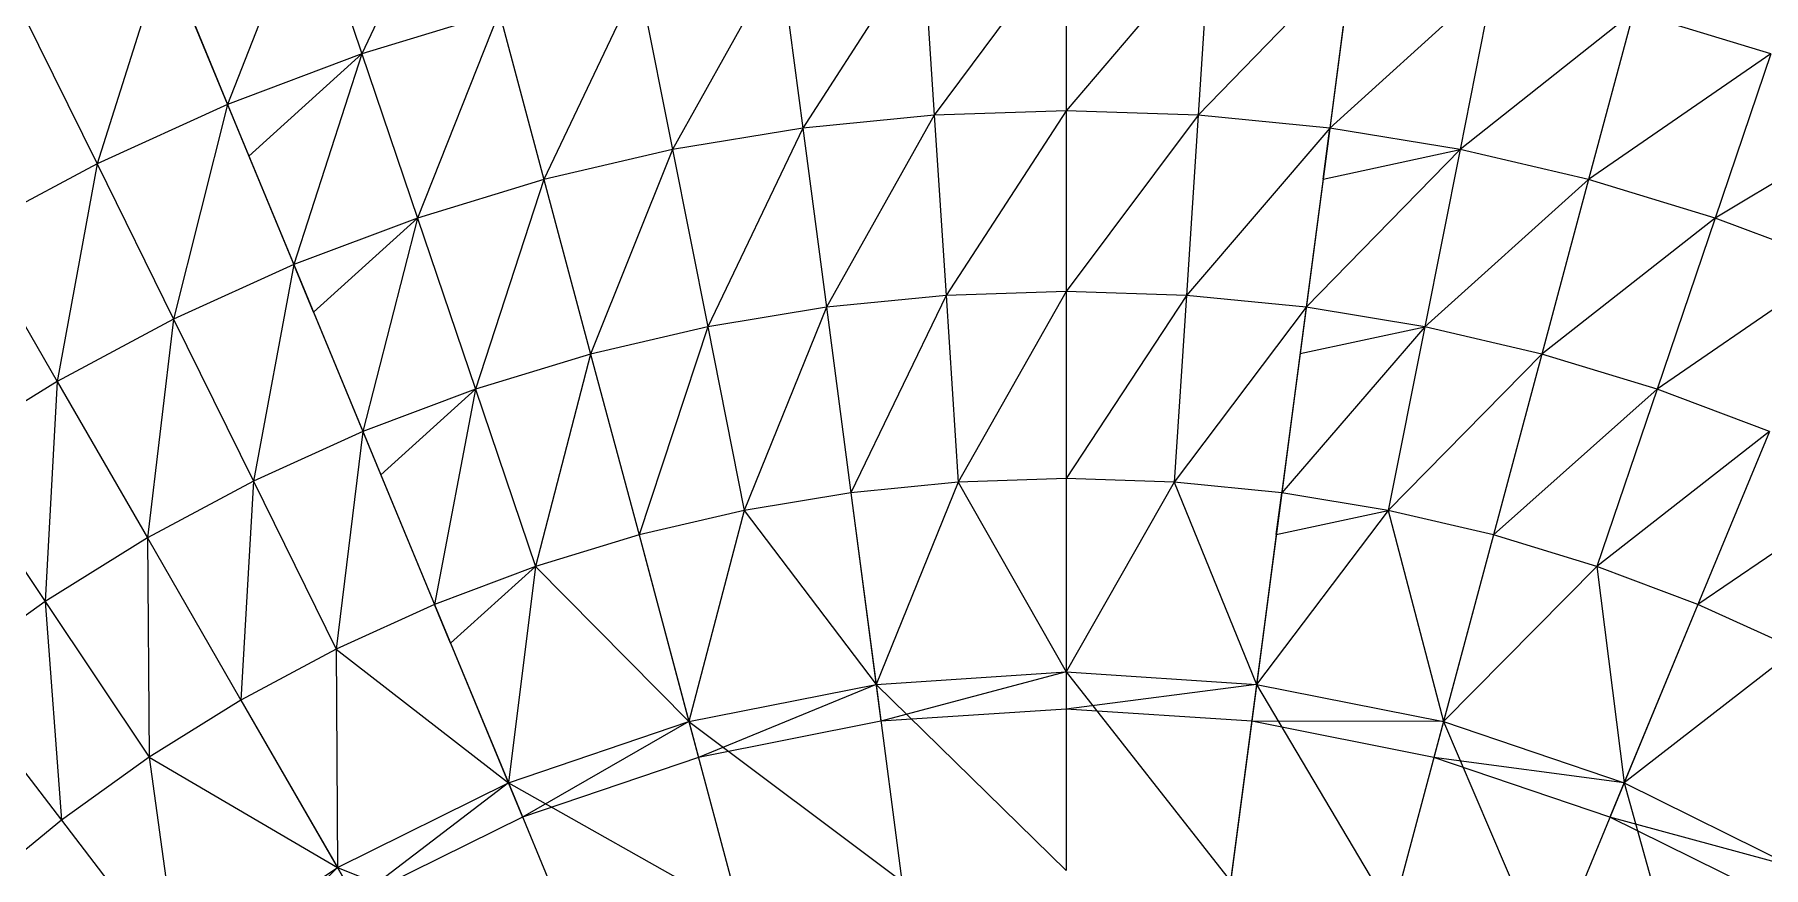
# Model space of a CAD drawing. Extents: x -1560 to 4680, y -1560 to 1560.
# Drawn here: x -454 to 307, y 556 to 922 of the extents above; entities that cross this region are included whole.
import ezdxf

# ---------------------------------------------------------------- set-up
doc = ezdxf.new("R2010")
doc.units = 0
doc.header["$MEASUREMENT"] = 0
for name, color, linetype in [('L30X30X3', 1, 'Continuous'), ('TRIO25X148_A', 4, 'Continuous'), ('TRIO25X148_B', 6, 'Continuous'), ('TRIO25X148_C', 96, 'Continuous'), ('TRIO25X148_D', 3, 'Continuous'), ('TRIO25X148_F', 52, 'Continuous')]:
    doc.layers.add(name, color=color, linetype=linetype)

msp = doc.modelspace()

# ---------------------------------------------------------------- linework, layer by layer
at = {"layer": 'L30X30X3'}
for p, q in [((-369.38, 891.76, 1108.7), (-359.98, 869.07, 1077.13)), ((113.08, 858.93, 1131.46), (116.03, 881.36, 1164.45)), ((-331.54, 800.4, 1131.46), (-340.19, 821.3, 1164.45)), ((105.66, 802.56, 1215.51), (102.97, 782.14, 1181.23)), ((-309.78, 747.87, 1215.51), (-301.89, 728.84, 1181.23)), ((92.49, 702.52, 1226.25), (94.9, 720.87, 1261.71)), ((-271.16, 654.64, 1226.25), (-278.24, 671.74, 1261.71)), ((0, 642.05, 1302.88), (0, 625.71, 1266.37)), ((-83.8, 636.56, 1302.88), (-81.67, 620.36, 1266.37)), ((83.8, 636.56, 1302.88), (81.67, 620.36, 1266.37)), ((-166.18, 620.18, 1302.88), (-161.95, 604.39, 1266.37)), ((166.18, 620.18, 1302.88), (161.95, 604.39, 1266.37)), ((-245.7, 593.18, 1302.88), (-239.45, 578.08, 1266.37)), ((245.7, 593.18, 1302.88), (239.45, 578.08, 1266.37)), ((-321.03, 556.03, 1302.88), (-312.86, 541.88, 1266.37))]:
    msp.add_line(p, q, dxfattribs=at)
at = {"layer": 'TRIO25X148_A'}
for p, q in [((-333.66, 982.93, 1048.46), (-310.27, 914.01, 1108.7)), ((-63.13, 963.17, 1108.7), (-58.14, 887.07, 1164.45)), ((0, 965.24, 1108.7), (0, 888.97, 1164.45)), ((63.13, 963.17, 1108.7), (58.14, 887.07, 1164.45)), ((-397.23, 959, 1048.46), (-369.38, 891.76, 1108.7)), ((-125.99, 956.98, 1108.7), (-116.03, 881.36, 1164.45)), ((125.99, 956.98, 1108.7), (116.03, 881.36, 1164.45)), ((-188.31, 946.69, 1108.7), (-173.43, 871.89, 1164.45)), ((188.31, 946.69, 1108.7), (173.43, 871.89, 1164.45)), ((-459.1, 930.97, 1048.46), (-426.91, 865.7, 1108.7)), ((-249.82, 932.35, 1108.7), (-230.08, 858.68, 1164.45)), ((249.82, 932.35, 1108.7), (230.08, 858.68, 1164.45)), ((-310.27, 914.01, 1108.7), (-285.75, 841.79, 1164.45)), ((310.27, 914.01, 1108.7), (285.75, 841.79, 1164.45)), ((-369.38, 891.76, 1108.7), (-340.19, 821.3, 1164.45)), ((-58.14, 887.07, 1164.45), (-52.94, 807.76, 1215.51)), ((0, 888.97, 1164.45), (0, 809.49, 1215.51)), ((58.14, 887.07, 1164.45), (52.94, 807.76, 1215.51)), ((-116.03, 881.36, 1164.45), (-105.66, 802.56, 1215.51)), ((116.03, 881.36, 1164.45), (105.66, 802.56, 1215.51)), ((-173.43, 871.89, 1164.45), (-157.92, 793.93, 1215.51)), ((173.43, 871.89, 1164.45), (157.92, 793.93, 1215.51)), ((-426.91, 865.7, 1108.7), (-393.18, 797.29, 1164.45)), ((-230.08, 858.68, 1164.45), (-209.51, 781.91, 1215.51)), ((230.08, 858.68, 1164.45), (209.51, 781.91, 1215.51)), ((-285.75, 841.79, 1164.45), (-260.2, 766.53, 1215.51)), ((285.75, 841.79, 1164.45), (260.2, 766.53, 1215.51)), ((-482.62, 835.92, 1108.7), (-444.49, 769.87, 1164.45)), ((-340.19, 821.3, 1164.45), (-309.78, 747.87, 1215.51)), ((-52.94, 807.76, 1215.51), (-47.55, 725.53, 1261.71)), ((0, 809.49, 1215.51), (0, 727.09, 1261.71)), ((52.94, 807.76, 1215.51), (47.55, 725.53, 1261.71)), ((-105.66, 802.56, 1215.51), (-94.9, 720.87, 1261.71)), ((105.66, 802.56, 1215.51), (94.9, 720.87, 1261.71)), ((-393.18, 797.29, 1164.45), (-358.03, 726.01, 1215.51)), ((-157.92, 793.93, 1215.51), (-141.85, 713.12, 1261.71)), ((157.92, 793.93, 1215.51), (141.85, 713.12, 1261.71)), ((-209.51, 781.91, 1215.51), (-188.18, 702.31, 1261.71)), ((209.51, 781.91, 1215.51), (188.18, 702.31, 1261.71)), ((-444.49, 769.87, 1164.45), (-404.75, 701.04, 1215.51)), ((-260.2, 766.53, 1215.51), (-233.71, 688.5, 1261.71)), ((260.2, 766.53, 1215.51), (233.71, 688.5, 1261.71)), ((-309.78, 747.87, 1215.51), (-278.24, 671.74, 1261.71)), ((309.78, 747.87, 1215.51), (278.24, 671.74, 1261.71)), ((-493.89, 739.15, 1164.45), (-449.73, 673.07, 1215.51)), ((-358.03, 726.01, 1215.51), (-321.58, 652.1, 1261.71)), ((0, 727.09, 1261.71), (0, 642.05, 1302.88)), ((-94.9, 720.87, 1261.71), (-83.8, 636.56, 1302.88)), ((94.9, 720.87, 1261.71), (83.8, 636.56, 1302.88)), ((-404.75, 701.04, 1215.51), (-363.54, 629.67, 1261.71)), ((-188.18, 702.31, 1261.71), (-166.18, 620.18, 1302.88)), ((188.18, 702.31, 1261.71), (166.18, 620.18, 1302.88)), ((-449.73, 673.07, 1215.51), (-403.95, 604.55, 1261.71)), ((-278.24, 671.74, 1261.71), (-245.7, 593.18, 1302.88)), ((278.24, 671.74, 1261.71), (245.7, 593.18, 1302.88)), ((-492.79, 642.21, 1215.51), (-442.62, 576.84, 1261.71)), ((0, 642.05, 1302.88), (0, 554.7, 1338.86)), ((-83.8, 636.56, 1302.88), (-72.4, 549.96, 1338.86)), ((83.8, 636.56, 1302.88), (72.4, 549.96, 1338.86)), ((-363.54, 629.67, 1261.71), (-321.03, 556.03, 1302.88)), ((-166.18, 620.18, 1302.88), (-143.57, 535.8, 1338.86)), ((166.18, 620.18, 1302.88), (143.57, 535.8, 1338.86)), ((-245.7, 593.18, 1302.88), (-212.28, 512.48, 1338.86)), ((245.7, 593.18, 1302.88), (212.28, 512.48, 1338.86)), ((-442.62, 576.84, 1261.71), (-390.86, 509.38, 1302.88)), ((-321.03, 556.03, 1302.88), (-277.35, 480.39, 1338.86))]:
    msp.add_line(p, q, dxfattribs=at)
at = {"layer": 'TRIO25X148_B'}
for p, q in [((-397.23, 959, 1048.46), (-359.98, 869.07, 1077.13)), ((125.99, 956.98, 1108.7), (113.08, 858.93, 1131.46)), ((-359.98, 869.07, 1077.13), (-310.27, 914.01, 1108.7)), ((-369.38, 891.76, 1108.7), (-331.54, 800.4, 1131.46)), ((116.03, 881.36, 1164.45), (102.97, 782.14, 1181.23)), ((113.08, 858.93, 1131.46), (173.43, 871.89, 1164.45)), ((-331.54, 800.4, 1131.46), (-285.75, 841.79, 1164.45)), ((-340.19, 821.3, 1164.45), (-301.89, 728.84, 1181.23)), ((105.66, 802.56, 1215.51), (92.49, 702.52, 1226.25)), ((102.97, 782.14, 1181.23), (157.92, 793.93, 1215.51)), ((-301.89, 728.84, 1181.23), (-260.2, 766.53, 1215.51)), ((-309.78, 747.87, 1215.51), (-271.16, 654.64, 1226.25)), ((0, 727.09, 1261.71), (0, 625.71, 1266.37)), ((-94.9, 720.87, 1261.71), (-81.67, 620.36, 1266.37)), ((94.9, 720.87, 1261.71), (81.67, 620.36, 1266.37)), ((92.49, 702.52, 1226.25), (141.85, 713.12, 1261.71)), ((-188.18, 702.31, 1261.71), (-161.95, 604.39, 1266.37)), ((188.18, 702.31, 1261.71), (161.95, 604.39, 1266.37)), ((-271.16, 654.64, 1226.25), (-233.71, 688.5, 1261.71)), ((-278.24, 671.74, 1261.71), (-239.45, 578.08, 1266.37)), ((278.24, 671.74, 1261.71), (239.45, 578.08, 1266.37)), ((0, 642.05, 1302.88), (-81.67, 620.36, 1266.37)), ((-83.8, 636.56, 1302.88), (-161.95, 604.39, 1266.37)), ((83.8, 636.56, 1302.88), (0, 625.71, 1266.37)), ((83.8, 636.56, 1302.88), (70.56, 535.96, 1301.44)), ((-363.54, 629.67, 1261.71), (-312.86, 541.88, 1266.37)), ((-166.18, 620.18, 1302.88), (-239.45, 578.08, 1266.37)), ((166.18, 620.18, 1302.88), (81.67, 620.36, 1266.37)), ((245.7, 593.18, 1302.88), (161.95, 604.39, 1266.37)), ((-245.7, 593.18, 1302.88), (-312.86, 541.88, 1266.37)), ((-442.62, 576.84, 1261.71), (-380.91, 496.41, 1266.37)), ((321.03, 556.03, 1302.88), (239.45, 578.08, 1266.37)), ((-321.03, 556.03, 1302.88), (-380.91, 496.41, 1266.37))]:
    msp.add_line(p, q, dxfattribs=at)
at = {"layer": 'TRIO25X148_C'}
for p, q in [((-249.82, 932.35, 1108.7), (-310.27, 914.01, 1108.7)), ((310.27, 914.01, 1108.7), (249.82, 932.35, 1108.7)), ((-310.27, 914.01, 1108.7), (-369.38, 891.76, 1108.7)), ((-369.38, 891.76, 1108.7), (-426.91, 865.7, 1108.7)), ((-58.14, 887.07, 1164.45), (-116.03, 881.36, 1164.45)), ((0, 888.97, 1164.45), (-58.14, 887.07, 1164.45)), ((58.14, 887.07, 1164.45), (0, 888.97, 1164.45)), ((116.03, 881.36, 1164.45), (58.14, 887.07, 1164.45)), ((-116.03, 881.36, 1164.45), (-173.43, 871.89, 1164.45)), ((173.43, 871.89, 1164.45), (116.03, 881.36, 1164.45)), ((-173.43, 871.89, 1164.45), (-230.08, 858.68, 1164.45)), ((230.08, 858.68, 1164.45), (173.43, 871.89, 1164.45)), ((-426.91, 865.7, 1108.7), (-482.62, 835.92, 1108.7)), ((-230.08, 858.68, 1164.45), (-285.75, 841.79, 1164.45)), ((285.75, 841.79, 1164.45), (230.08, 858.68, 1164.45)), ((-285.75, 841.79, 1164.45), (-340.19, 821.3, 1164.45)), ((340.19, 821.3, 1164.45), (285.75, 841.79, 1164.45)), ((-340.19, 821.3, 1164.45), (-393.18, 797.29, 1164.45)), ((-52.94, 807.76, 1215.51), (-105.66, 802.56, 1215.51)), ((0, 809.49, 1215.51), (-52.94, 807.76, 1215.51)), ((52.94, 807.76, 1215.51), (0, 809.49, 1215.51)), ((105.66, 802.56, 1215.51), (52.94, 807.76, 1215.51)), ((-105.66, 802.56, 1215.51), (-157.92, 793.93, 1215.51)), ((157.92, 793.93, 1215.51), (105.66, 802.56, 1215.51)), ((-393.18, 797.29, 1164.45), (-444.49, 769.87, 1164.45)), ((-157.92, 793.93, 1215.51), (-209.51, 781.91, 1215.51)), ((209.51, 781.91, 1215.51), (157.92, 793.93, 1215.51)), ((-209.51, 781.91, 1215.51), (-260.2, 766.53, 1215.51)), ((260.2, 766.53, 1215.51), (209.51, 781.91, 1215.51)), ((-444.49, 769.87, 1164.45), (-493.89, 739.15, 1164.45)), ((-260.2, 766.53, 1215.51), (-309.78, 747.87, 1215.51)), ((309.78, 747.87, 1215.51), (260.2, 766.53, 1215.51)), ((-309.78, 747.87, 1215.51), (-358.03, 726.01, 1215.51)), ((-358.03, 726.01, 1215.51), (-404.75, 701.04, 1215.51)), ((-47.55, 725.53, 1261.71), (-94.9, 720.87, 1261.71)), ((0, 727.09, 1261.71), (-47.55, 725.53, 1261.71)), ((47.55, 725.53, 1261.71), (0, 727.09, 1261.71)), ((94.9, 720.87, 1261.71), (47.55, 725.53, 1261.71)), ((-94.9, 720.87, 1261.71), (-141.85, 713.12, 1261.71)), ((141.85, 713.12, 1261.71), (94.9, 720.87, 1261.71)), ((-141.85, 713.12, 1261.71), (-188.18, 702.31, 1261.71)), ((188.18, 702.31, 1261.71), (141.85, 713.12, 1261.71)), ((-404.75, 701.04, 1215.51), (-449.73, 673.07, 1215.51)), ((-188.18, 702.31, 1261.71), (-233.71, 688.5, 1261.71)), ((233.71, 688.5, 1261.71), (188.18, 702.31, 1261.71)), ((-233.71, 688.5, 1261.71), (-278.24, 671.74, 1261.71)), ((278.24, 671.74, 1261.71), (233.71, 688.5, 1261.71)), ((-449.73, 673.07, 1215.51), (-492.79, 642.21, 1215.51)), ((-278.24, 671.74, 1261.71), (-321.58, 652.1, 1261.71)), ((321.58, 652.1, 1261.71), (278.24, 671.74, 1261.71)), ((-321.58, 652.1, 1261.71), (-363.54, 629.67, 1261.71)), ((-83.8, 636.56, 1302.88), (0, 642.05, 1302.88)), ((0, 642.05, 1302.88), (83.8, 636.56, 1302.88)), ((-166.18, 620.18, 1302.88), (-83.8, 636.56, 1302.88)), ((83.8, 636.56, 1302.88), (166.18, 620.18, 1302.88)), ((-363.54, 629.67, 1261.71), (-403.95, 604.55, 1261.71)), ((-245.7, 593.18, 1302.88), (-166.18, 620.18, 1302.88)), ((166.18, 620.18, 1302.88), (245.7, 593.18, 1302.88)), ((-403.95, 604.55, 1261.71), (-442.62, 576.84, 1261.71)), ((-321.03, 556.03, 1302.88), (-245.7, 593.18, 1302.88)), ((245.7, 593.18, 1302.88), (321.03, 556.03, 1302.88)), ((-442.62, 576.84, 1261.71), (-479.4, 546.65, 1261.71)), ((-390.86, 509.38, 1302.88), (-321.03, 556.03, 1302.88))]:
    msp.add_line(p, q, dxfattribs=at)
at = {"layer": 'TRIO25X148_D'}
for p, q in [((-268.66, 1002.65, 1048.46), (-310.27, 914.01, 1108.7)), ((-333.66, 982.93, 1048.46), (-369.38, 891.76, 1108.7)), ((-63.13, 963.17, 1108.7), (-116.03, 881.36, 1164.45)), ((0, 965.24, 1108.7), (-58.14, 887.07, 1164.45)), ((63.13, 963.17, 1108.7), (0, 888.97, 1164.45)), ((-397.23, 959, 1048.46), (-426.91, 865.7, 1108.7)), ((-125.99, 956.98, 1108.7), (-173.43, 871.89, 1164.45)), ((125.99, 956.98, 1108.7), (58.14, 887.07, 1164.45)), ((-188.31, 946.69, 1108.7), (-230.08, 858.68, 1164.45)), ((188.31, 946.69, 1108.7), (116.03, 881.36, 1164.45)), ((-249.82, 932.35, 1108.7), (-285.75, 841.79, 1164.45)), ((249.82, 932.35, 1108.7), (173.43, 871.89, 1164.45)), ((-310.27, 914.01, 1108.7), (-340.19, 821.3, 1164.45)), ((310.27, 914.01, 1108.7), (230.08, 858.68, 1164.45)), ((-369.38, 891.76, 1108.7), (-393.18, 797.29, 1164.45)), ((369.38, 891.76, 1108.7), (285.75, 841.79, 1164.45)), ((-58.14, 887.07, 1164.45), (-105.66, 802.56, 1215.51)), ((0, 888.97, 1164.45), (-52.94, 807.76, 1215.51)), ((58.14, 887.07, 1164.45), (0, 809.49, 1215.51)), ((-116.03, 881.36, 1164.45), (-157.92, 793.93, 1215.51)), ((116.03, 881.36, 1164.45), (52.94, 807.76, 1215.51)), ((-173.43, 871.89, 1164.45), (-209.51, 781.91, 1215.51)), ((173.43, 871.89, 1164.45), (105.66, 802.56, 1215.51)), ((-426.91, 865.7, 1108.7), (-444.49, 769.87, 1164.45)), ((-230.08, 858.68, 1164.45), (-260.2, 766.53, 1215.51)), ((230.08, 858.68, 1164.45), (157.92, 793.93, 1215.51)), ((-285.75, 841.79, 1164.45), (-309.78, 747.87, 1215.51)), ((285.75, 841.79, 1164.45), (209.51, 781.91, 1215.51)), ((-340.19, 821.3, 1164.45), (-358.03, 726.01, 1215.51)), ((340.19, 821.3, 1164.45), (260.2, 766.53, 1215.51)), ((-52.94, 807.76, 1215.51), (-94.9, 720.87, 1261.71)), ((0, 809.49, 1215.51), (-47.55, 725.53, 1261.71)), ((52.94, 807.76, 1215.51), (0, 727.09, 1261.71)), ((-105.66, 802.56, 1215.51), (-141.85, 713.12, 1261.71)), ((105.66, 802.56, 1215.51), (47.55, 725.53, 1261.71)), ((-393.18, 797.29, 1164.45), (-404.75, 701.04, 1215.51)), ((-157.92, 793.93, 1215.51), (-188.18, 702.31, 1261.71)), ((157.92, 793.93, 1215.51), (94.9, 720.87, 1261.71)), ((-209.51, 781.91, 1215.51), (-233.71, 688.5, 1261.71)), ((209.51, 781.91, 1215.51), (141.85, 713.12, 1261.71)), ((-444.49, 769.87, 1164.45), (-449.73, 673.07, 1215.51)), ((-260.2, 766.53, 1215.51), (-278.24, 671.74, 1261.71)), ((260.2, 766.53, 1215.51), (188.18, 702.31, 1261.71)), ((-309.78, 747.87, 1215.51), (-321.58, 652.1, 1261.71)), ((309.78, 747.87, 1215.51), (233.71, 688.5, 1261.71)), ((-358.03, 726.01, 1215.51), (-363.54, 629.67, 1261.71)), ((-47.55, 725.53, 1261.71), (-83.8, 636.56, 1302.88)), ((-47.55, 725.53, 1261.71), (0, 642.05, 1302.88)), ((47.55, 725.53, 1261.71), (0, 642.05, 1302.88)), ((47.55, 725.53, 1261.71), (83.8, 636.56, 1302.88)), ((358.03, 726.01, 1215.51), (278.24, 671.74, 1261.71)), ((-141.85, 713.12, 1261.71), (-166.18, 620.18, 1302.88)), ((-141.85, 713.12, 1261.71), (-83.8, 636.56, 1302.88)), ((141.85, 713.12, 1261.71), (83.8, 636.56, 1302.88)), ((141.85, 713.12, 1261.71), (166.18, 620.18, 1302.88)), ((-404.75, 701.04, 1215.51), (-403.95, 604.55, 1261.71)), ((-233.71, 688.5, 1261.71), (-245.7, 593.18, 1302.88)), ((-233.71, 688.5, 1261.71), (-166.18, 620.18, 1302.88)), ((233.71, 688.5, 1261.71), (166.18, 620.18, 1302.88)), ((233.71, 688.5, 1261.71), (245.7, 593.18, 1302.88)), ((-449.73, 673.07, 1215.51), (-442.62, 576.84, 1261.71)), ((-321.58, 652.1, 1261.71), (-321.03, 556.03, 1302.88)), ((-321.58, 652.1, 1261.71), (-245.7, 593.18, 1302.88)), ((321.58, 652.1, 1261.71), (245.7, 593.18, 1302.88)), ((0, 642.05, 1302.88), (72.4, 549.96, 1338.86)), ((-83.8, 636.56, 1302.88), (0, 554.7, 1338.86)), ((83.8, 636.56, 1302.88), (143.57, 535.8, 1338.86)), ((-166.18, 620.18, 1302.88), (-72.4, 549.96, 1338.86)), ((166.18, 620.18, 1302.88), (212.28, 512.48, 1338.86)), ((-403.95, 604.55, 1261.71), (-390.86, 509.38, 1302.88)), ((-403.95, 604.55, 1261.71), (-321.03, 556.03, 1302.88)), ((-245.7, 593.18, 1302.88), (-143.57, 535.8, 1338.86)), ((245.7, 593.18, 1302.88), (277.35, 480.39, 1338.86)), ((-321.03, 556.03, 1302.88), (-212.28, 512.48, 1338.86))]:
    msp.add_line(p, q, dxfattribs=at)
at = {"layer": 'TRIO25X148_F'}
for p, q in [((-387.12, 934.6, 1018.43), (-359.98, 869.07, 1077.13)), ((122.78, 932.63, 1077.13), (113.08, 858.93, 1131.46)), ((-359.98, 869.07, 1077.13), (-331.54, 800.4, 1131.46)), ((113.08, 858.93, 1131.46), (102.97, 782.14, 1181.23)), ((-331.54, 800.4, 1131.46), (-301.89, 728.84, 1181.23)), ((102.97, 782.14, 1181.23), (92.49, 702.52, 1226.25)), ((-301.89, 728.84, 1181.23), (-271.16, 654.64, 1226.25)), ((92.49, 702.52, 1226.25), (81.67, 620.36, 1266.37)), ((-271.16, 654.64, 1226.25), (-239.45, 578.08, 1266.37)), ((0, 625.71, 1266.37), (-81.67, 620.36, 1266.37)), ((81.67, 620.36, 1266.37), (0, 625.71, 1266.37)), ((-81.67, 620.36, 1266.37), (-161.95, 604.39, 1266.37)), ((81.67, 620.36, 1266.37), (70.56, 535.96, 1301.44)), ((161.95, 604.39, 1266.37), (81.67, 620.36, 1266.37)), ((-161.95, 604.39, 1266.37), (-239.45, 578.08, 1266.37)), ((239.45, 578.08, 1266.37), (161.95, 604.39, 1266.37)), ((-239.45, 578.08, 1266.37), (-312.86, 541.88, 1266.37)), ((312.86, 541.88, 1266.37), (239.45, 578.08, 1266.37))]:
    msp.add_line(p, q, dxfattribs=at)

doc.saveas('drawing.dxf')
